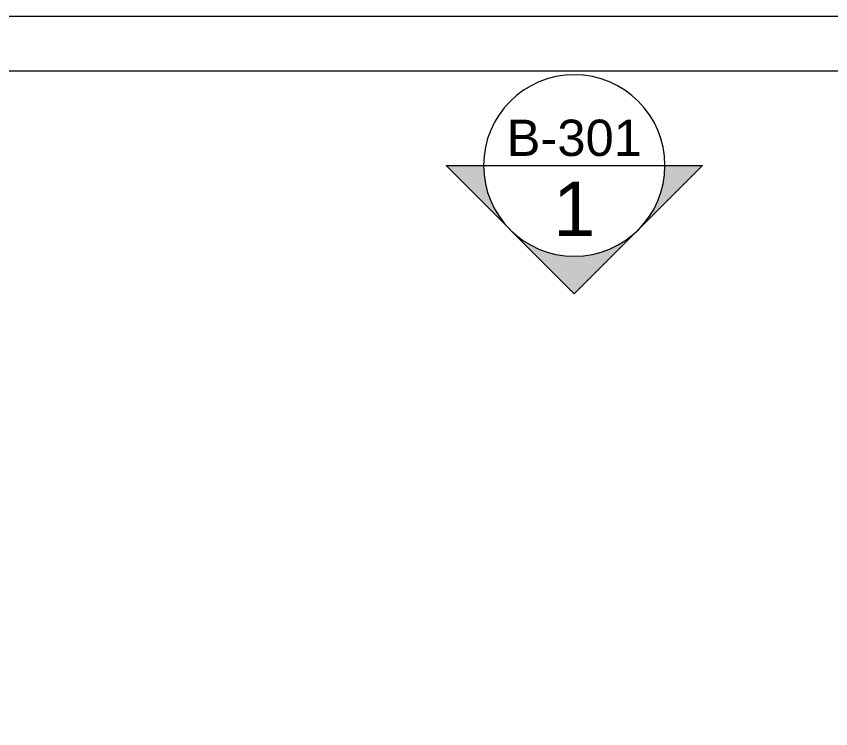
# Model space of a CAD drawing. Extents: x -1073 to 35213, y -1180 to 6950.
# Drawn here: x 31220 to 31444.4, y 4008.8 to 4205 of the extents above; entities that cross this region are included whole.
import ezdxf
from ezdxf.enums import TextEntityAlignment as Align

# ---------------------------------------------------------------- set-up
doc = ezdxf.new("R2010")
doc.units = 0
doc.header["$LTSCALE"] = 25
doc.layers.get('0').update_dxf_attribs({"color": 9, "lineweight": 9})
doc.layers.add('21', color=9, linetype='Continuous', lineweight=9)
doc.layers.add('40A', color=9, linetype='Continuous', lineweight=9)
doc.styles.add('Arial', font='arial.ttf', dxfattribs={"height": 2.5})

# ---------------------------------------------------------------- blocks, each defined once
blk = doc.blocks.new('0_exteriorelevation1')
h = blk.add_hatch(color=256)
h.paths.add_polyline_path([(7.071, 0), (0, 7.071), (-7.071, 0)])
h.paths.add_polyline_path([(5, 0, 1), (-5, 0)], flags=16)
blk.add_lwpolyline([(7.071, 0), (0, 7.071), (-7.071, 0), (7.071, 0)])
blk.add_lwpolyline([(7.071, 0), (0, 7.071), (-7.071, 0), (7.071, 0)])
blk.add_circle((0, 0), 5)
at = {"style": 'Arial'}
blk.add_attdef('KESITADI', text='', height=3, dxfattribs=at).set_placement((0, 0), align=Align.BOTTOM_CENTER)
blk.add_attdef('PAFTAADI', text='', height=2, dxfattribs=at).set_placement((0, -0.5), align=Align.TOP_CENTER)

msp = doc.modelspace()

# ---------------------------------------------------------------- linework, layer by layer
at = {"layer": '40A'}
for points in [[(34975, 0), (27980, 0), (27980, 4205), (34975, 4205)], [(28060, 4190), (34435.06, 4190), (34435.06, 15), (28060, 15)]]:
    msp.add_lwpolyline(points, close=True, dxfattribs=at)

# ---------------------------------------------------------------- block references
at = {"layer": '21'}
ref = msp.add_blockref('0_exteriorelevation1', (31373.76, 4163.89), dxfattribs=dict(at, xscale=-5, yscale=5, zscale=5, rotation=180))
ref.add_attrib('KESITADI', '1', dxfattribs={"layer": '0', "height": 15, "style": 'Arial'}).set_placement((31373.76, 4139.95), align=Align.BOTTOM_CENTER)
ref.add_attrib('PAFTAADI', 'B-301', dxfattribs={"layer": '0', "height": 10, "style": 'Arial'}).set_placement((31373.76, 4176.53), align=Align.TOP_CENTER)

doc.saveas('drawing.dxf')
